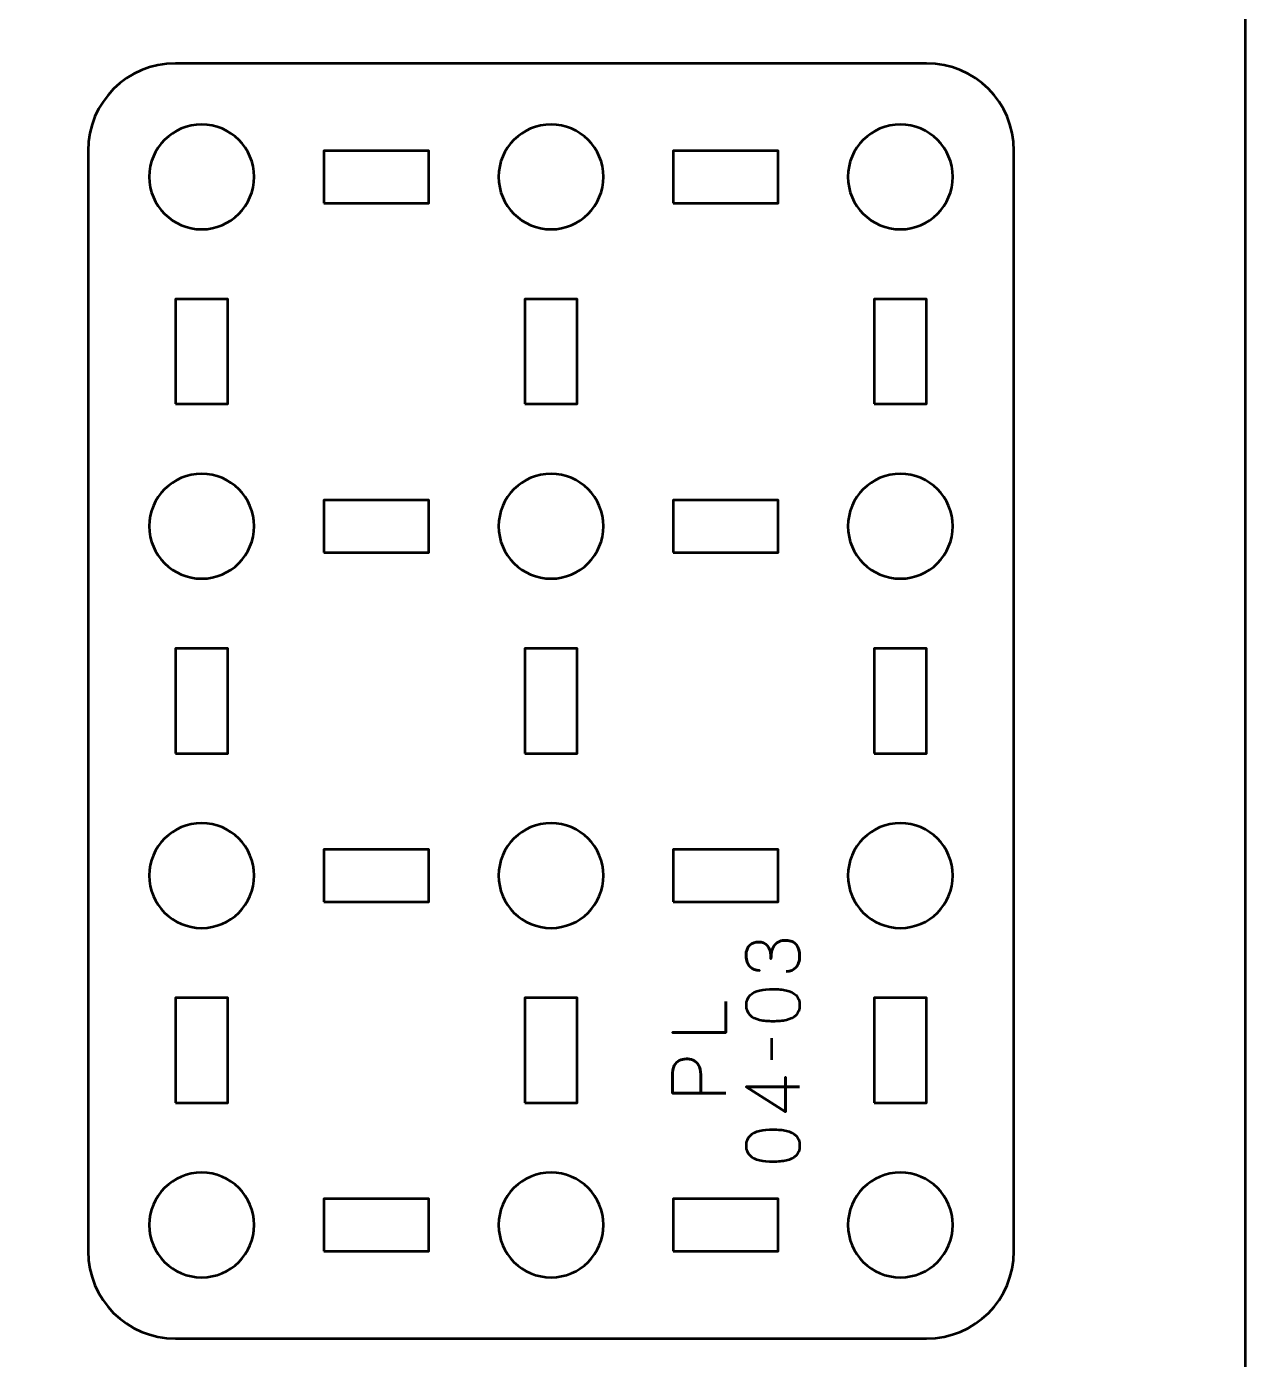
# Model space of a CAD drawing. Header units: centimetres. Extents: x -17.9 to -3.1, y -25.4 to -4.3.
# Drawn here: x -10.08 to -3.1, y -21.07 to -13.44 of the extents above; entities that cross this region are included whole.
import ezdxf

# ---------------------------------------------------------------- set-up
doc = ezdxf.new("R2010")
doc.units = ezdxf.units.CM
doc.header["$MEASUREMENT"] = 0
doc.layers.add('Layer 1', color=7, linetype='Continuous')

msp = doc.modelspace()

# ---------------------------------------------------------------- linework, layer by layer
at = {"layer": 'Layer 1', "color": 22, "lineweight": 53}
msp.add_open_spline([(-17.90003, -24.84992), (-17.90003, -24.84992), (-17.90003, -4.84996), (-17.90003, -4.84996), (-17.90003, -4.84996), (-17.90003, -4.57299), (-17.67694, -4.35), (-17.39994, -4.35), (-17.39994, -4.35), (-17.39994, -4.35), (-3.60007, -4.35), (-3.60007, -4.35), (-3.60007, -4.35), (-3.32293, -4.35), (-3.09997, -4.57299), (-3.09997, -4.84996), (-3.09997, -4.84996), (-3.09997, -4.84996), (-3.09997, -24.84992), (-3.09997, -24.84992), (-3.09997, -24.84992), (-3.09997, -25.12692), (-3.32293, -25.35001), (-3.60007, -25.35001), (-3.60007, -25.35001), (-3.60007, -25.35001), (-17.39994, -25.35001), (-17.39994, -25.35001), (-17.39994, -25.35001), (-17.67694, -25.35001), (-17.90003, -25.12692), (-17.90003, -24.84992)], degree=3, knots=[0, 0, 0, 0, 0.125, 0.125, 0.125, 0.125, 0.25, 0.25, 0.25, 0.25, 0.375, 0.375, 0.375, 0.375, 0.5, 0.5, 0.5, 0.5, 0.625, 0.625, 0.625, 0.625, 0.75, 0.75, 0.75, 0.75, 0.875, 0.875, 0.875, 0.875, 1, 1, 1, 1], dxfattribs=at)
at = {"layer": 'Layer 1', "color": 114, "lineweight": 53}
msp.add_open_spline([(-9.72504, -20.44992), (-9.72504, -20.44992), (-9.72504, -14.14995), (-9.72504, -14.14995), (-9.72504, -14.14995), (-9.72504, -13.87298), (-9.50195, -13.64999), (-9.22495, -13.64999), (-9.22495, -13.64999), (-9.22495, -13.64999), (-4.92509, -13.64999), (-4.92509, -13.64999), (-4.92509, -13.64999), (-4.64795, -13.64999), (-4.42499, -13.87298), (-4.42499, -14.14995), (-4.42499, -14.14995), (-4.42499, -14.14995), (-4.42499, -20.44992), (-4.42499, -20.44992), (-4.42499, -20.44992), (-4.42499, -20.72692), (-4.64795, -20.95001), (-4.92509, -20.95001), (-4.92509, -20.95001), (-4.92509, -20.95001), (-9.22495, -20.95001), (-9.22495, -20.95001), (-9.22495, -20.95001), (-9.50195, -20.95001), (-9.72504, -20.72692), (-9.72504, -20.44992)], degree=3, knots=[0, 0, 0, 0, 0.125, 0.125, 0.125, 0.125, 0.25, 0.25, 0.25, 0.25, 0.375, 0.375, 0.375, 0.375, 0.5, 0.5, 0.5, 0.5, 0.625, 0.625, 0.625, 0.625, 0.75, 0.75, 0.75, 0.75, 0.875, 0.875, 0.875, 0.875, 1, 1, 1, 1], dxfattribs=at)
at = {"layer": 'Layer 1', "lineweight": 53}
for points in [[(-9.07501, -14.00002), (-8.90924, -14.00002), (-8.77501, -14.13425), (-8.77501, -14.30002), (-8.77501, -14.30002), (-8.77501, -14.46569), (-8.90924, -14.60002), (-9.07501, -14.60002), (-9.07501, -14.60002), (-9.24068, -14.60002), (-9.37502, -14.46569), (-9.37502, -14.30002), (-9.37502, -14.30002), (-9.37502, -14.13425), (-9.24068, -14.00002), (-9.07501, -14.00002)], [(-7.07494, -14.00002), (-6.90931, -14.00002), (-6.77494, -14.13425), (-6.77494, -14.30002), (-6.77494, -14.30002), (-6.77494, -14.46569), (-6.90931, -14.60002), (-7.07494, -14.60002), (-7.07494, -14.60002), (-7.24071, -14.60002), (-7.37494, -14.46569), (-7.37494, -14.30002), (-7.37494, -14.30002), (-7.37494, -14.13425), (-7.24071, -14.00002), (-7.07494, -14.00002)], [(-5.07502, -14.00002), (-4.90935, -14.00002), (-4.77502, -14.13425), (-4.77502, -14.30002), (-4.77502, -14.30002), (-4.77502, -14.46569), (-4.90935, -14.60002), (-5.07502, -14.60002), (-5.07502, -14.60002), (-5.24065, -14.60002), (-5.37502, -14.46569), (-5.37502, -14.30002), (-5.37502, -14.30002), (-5.37502, -14.13425), (-5.24065, -14.00002), (-5.07502, -14.00002)], [(-8.375, -14.44995), (-8.375, -14.44995), (-8.375, -14.14995), (-8.375, -14.14995), (-8.375, -14.14995), (-8.375, -14.14995), (-7.77499, -14.14995), (-7.77499, -14.14995), (-7.77499, -14.14995), (-7.77499, -14.14995), (-7.77499, -14.44995), (-7.77499, -14.44995), (-7.77499, -14.44995), (-7.77499, -14.44995), (-8.375, -14.44995), (-8.375, -14.44995)], [(-6.37503, -14.44995), (-6.37503, -14.44995), (-6.37503, -14.14995), (-6.37503, -14.14995), (-6.37503, -14.14995), (-6.37503, -14.14995), (-5.77504, -14.14995), (-5.77504, -14.14995), (-5.77504, -14.14995), (-5.77504, -14.14995), (-5.77504, -14.44995), (-5.77504, -14.44995), (-5.77504, -14.44995), (-5.77504, -14.44995), (-6.37503, -14.44995), (-6.37503, -14.44995)], [(-9.22495, -15.59994), (-9.22495, -15.59994), (-9.22495, -14.99993), (-9.22495, -14.99993), (-9.22495, -14.99993), (-9.22495, -14.99993), (-8.92494, -14.99993), (-8.92494, -14.99993), (-8.92494, -14.99993), (-8.92494, -14.99993), (-8.92494, -15.59994), (-8.92494, -15.59994), (-8.92494, -15.59994), (-8.92494, -15.59994), (-9.22495, -15.59994), (-9.22495, -15.59994)], [(-7.22501, -15.59994), (-7.22501, -15.59994), (-7.22501, -14.99993), (-7.22501, -14.99993), (-7.22501, -14.99993), (-7.22501, -14.99993), (-6.92501, -14.99993), (-6.92501, -14.99993), (-6.92501, -14.99993), (-6.92501, -14.99993), (-6.92501, -15.59994), (-6.92501, -15.59994), (-6.92501, -15.59994), (-6.92501, -15.59994), (-7.22501, -15.59994), (-7.22501, -15.59994)], [(-5.22509, -15.59994), (-5.22509, -15.59994), (-5.22509, -14.99993), (-5.22509, -14.99993), (-5.22509, -14.99993), (-5.22509, -14.99993), (-4.92509, -14.99993), (-4.92509, -14.99993), (-4.92509, -14.99993), (-4.92509, -14.99993), (-4.92509, -15.59994), (-4.92509, -15.59994), (-4.92509, -15.59994), (-4.92509, -15.59994), (-5.22509, -15.59994), (-5.22509, -15.59994)], [(-9.07501, -15.99999), (-8.90924, -15.99999), (-8.77501, -16.13432), (-8.77501, -16.29999), (-8.77501, -16.29999), (-8.77501, -16.46562), (-8.90924, -16.59999), (-9.07501, -16.59999), (-9.07501, -16.59999), (-9.24068, -16.59999), (-9.37502, -16.46562), (-9.37502, -16.29999), (-9.37502, -16.29999), (-9.37502, -16.13432), (-9.24068, -15.99999), (-9.07501, -15.99999)], [(-7.07494, -15.99999), (-6.90931, -15.99999), (-6.77494, -16.13432), (-6.77494, -16.29999), (-6.77494, -16.29999), (-6.77494, -16.46562), (-6.90931, -16.59999), (-7.07494, -16.59999), (-7.07494, -16.59999), (-7.24071, -16.59999), (-7.37494, -16.46562), (-7.37494, -16.29999), (-7.37494, -16.29999), (-7.37494, -16.13432), (-7.24071, -15.99999), (-7.07494, -15.99999)], [(-5.07502, -15.99999), (-4.90935, -15.99999), (-4.77502, -16.13432), (-4.77502, -16.29999), (-4.77502, -16.29999), (-4.77502, -16.46562), (-4.90935, -16.59999), (-5.07502, -16.59999), (-5.07502, -16.59999), (-5.24065, -16.59999), (-5.37502, -16.46562), (-5.37502, -16.29999), (-5.37502, -16.29999), (-5.37502, -16.13432), (-5.24065, -15.99999), (-5.07502, -15.99999)], [(-8.375, -16.45006), (-8.375, -16.45006), (-8.375, -16.15006), (-8.375, -16.15006), (-8.375, -16.15006), (-8.375, -16.15006), (-7.77499, -16.15006), (-7.77499, -16.15006), (-7.77499, -16.15006), (-7.77499, -16.15006), (-7.77499, -16.45006), (-7.77499, -16.45006), (-7.77499, -16.45006), (-7.77499, -16.45006), (-8.375, -16.45006), (-8.375, -16.45006)], [(-6.37503, -16.45006), (-6.37503, -16.45006), (-6.37503, -16.15006), (-6.37503, -16.15006), (-6.37503, -16.15006), (-6.37503, -16.15006), (-5.77504, -16.15006), (-5.77504, -16.15006), (-5.77504, -16.15006), (-5.77504, -16.15006), (-5.77504, -16.45006), (-5.77504, -16.45006), (-5.77504, -16.45006), (-5.77504, -16.45006), (-6.37503, -16.45006), (-6.37503, -16.45006)], [(-9.22495, -17.6), (-9.22495, -17.6), (-9.22495, -17.00001), (-9.22495, -17.00001), (-9.22495, -17.00001), (-9.22495, -17.00001), (-8.92494, -17.00001), (-8.92494, -17.00001), (-8.92494, -17.00001), (-8.92494, -17.00001), (-8.92494, -17.6), (-8.92494, -17.6), (-8.92494, -17.6), (-8.92494, -17.6), (-9.22495, -17.6), (-9.22495, -17.6)], [(-7.22501, -17.6), (-7.22501, -17.6), (-7.22501, -17.00001), (-7.22501, -17.00001), (-7.22501, -17.00001), (-7.22501, -17.00001), (-6.92501, -17.00001), (-6.92501, -17.00001), (-6.92501, -17.00001), (-6.92501, -17.00001), (-6.92501, -17.6), (-6.92501, -17.6), (-6.92501, -17.6), (-6.92501, -17.6), (-7.22501, -17.6), (-7.22501, -17.6)], [(-5.22509, -17.6), (-5.22509, -17.6), (-5.22509, -17.00001), (-5.22509, -17.00001), (-5.22509, -17.00001), (-5.22509, -17.00001), (-4.92509, -17.00001), (-4.92509, -17.00001), (-4.92509, -17.00001), (-4.92509, -17.00001), (-4.92509, -17.6), (-4.92509, -17.6), (-4.92509, -17.6), (-4.92509, -17.6), (-5.22509, -17.6), (-5.22509, -17.6)], [(-9.07501, -17.99991), (-8.90924, -17.99991), (-8.77501, -18.13428), (-8.77501, -18.29991), (-8.77501, -18.29991), (-8.77501, -18.46568), (-8.90924, -18.59991), (-9.07501, -18.59991), (-9.07501, -18.59991), (-9.24068, -18.59991), (-9.37502, -18.46568), (-9.37502, -18.29991), (-9.37502, -18.29991), (-9.37502, -18.13428), (-9.24068, -17.99991), (-9.07501, -17.99991)], [(-7.07494, -17.99991), (-6.90931, -17.99991), (-6.77494, -18.13428), (-6.77494, -18.29991), (-6.77494, -18.29991), (-6.77494, -18.46568), (-6.90931, -18.59991), (-7.07494, -18.59991), (-7.07494, -18.59991), (-7.24071, -18.59991), (-7.37494, -18.46568), (-7.37494, -18.29991), (-7.37494, -18.29991), (-7.37494, -18.13428), (-7.24071, -17.99991), (-7.07494, -17.99991)], [(-5.07502, -17.99991), (-4.90935, -17.99991), (-4.77502, -18.13428), (-4.77502, -18.29991), (-4.77502, -18.29991), (-4.77502, -18.46568), (-4.90935, -18.59991), (-5.07502, -18.59991), (-5.07502, -18.59991), (-5.24065, -18.59991), (-5.37502, -18.46568), (-5.37502, -18.29991), (-5.37502, -18.29991), (-5.37502, -18.13428), (-5.24065, -17.99991), (-5.07502, -17.99991)], [(-8.375, -18.44998), (-8.375, -18.44998), (-8.375, -18.14998), (-8.375, -18.14998), (-8.375, -18.14998), (-8.375, -18.14998), (-7.77499, -18.14998), (-7.77499, -18.14998), (-7.77499, -18.14998), (-7.77499, -18.14998), (-7.77499, -18.44998), (-7.77499, -18.44998), (-7.77499, -18.44998), (-7.77499, -18.44998), (-8.375, -18.44998), (-8.375, -18.44998)], [(-6.37503, -18.44998), (-6.37503, -18.44998), (-6.37503, -18.14998), (-6.37503, -18.14998), (-6.37503, -18.14998), (-6.37503, -18.14998), (-5.77504, -18.14998), (-5.77504, -18.14998), (-5.77504, -18.14998), (-5.77504, -18.14998), (-5.77504, -18.44998), (-5.77504, -18.44998), (-5.77504, -18.44998), (-5.77504, -18.44998), (-6.37503, -18.44998), (-6.37503, -18.44998)], [(-9.22495, -19.59997), (-9.22495, -19.59997), (-9.22495, -18.99996), (-9.22495, -18.99996), (-9.22495, -18.99996), (-9.22495, -18.99996), (-8.92494, -18.99996), (-8.92494, -18.99996), (-8.92494, -18.99996), (-8.92494, -18.99996), (-8.92494, -19.59997), (-8.92494, -19.59997), (-8.92494, -19.59997), (-8.92494, -19.59997), (-9.22495, -19.59997), (-9.22495, -19.59997)], [(-7.22501, -19.59997), (-7.22501, -19.59997), (-7.22501, -18.99996), (-7.22501, -18.99996), (-7.22501, -18.99996), (-7.22501, -18.99996), (-6.92501, -18.99996), (-6.92501, -18.99996), (-6.92501, -18.99996), (-6.92501, -18.99996), (-6.92501, -19.59997), (-6.92501, -19.59997), (-6.92501, -19.59997), (-6.92501, -19.59997), (-7.22501, -19.59997), (-7.22501, -19.59997)], [(-5.22509, -19.59997), (-5.22509, -19.59997), (-5.22509, -18.99996), (-5.22509, -18.99996), (-5.22509, -18.99996), (-5.22509, -18.99996), (-4.92509, -18.99996), (-4.92509, -18.99996), (-4.92509, -18.99996), (-4.92509, -18.99996), (-4.92509, -19.59997), (-4.92509, -19.59997), (-4.92509, -19.59997), (-4.92509, -19.59997), (-5.22509, -19.59997), (-5.22509, -19.59997)], [(-9.07501, -19.99998), (-8.90924, -19.99998), (-8.77501, -20.13421), (-8.77501, -20.29999), (-8.77501, -20.29999), (-8.77501, -20.46565), (-8.90924, -20.59999), (-9.07501, -20.59999), (-9.07501, -20.59999), (-9.24068, -20.59999), (-9.37502, -20.46565), (-9.37502, -20.29999), (-9.37502, -20.29999), (-9.37502, -20.13421), (-9.24068, -19.99998), (-9.07501, -19.99998)], [(-7.07494, -19.99998), (-6.90931, -19.99998), (-6.77494, -20.13421), (-6.77494, -20.29999), (-6.77494, -20.29999), (-6.77494, -20.46565), (-6.90931, -20.59999), (-7.07494, -20.59999), (-7.07494, -20.59999), (-7.24071, -20.59999), (-7.37494, -20.46565), (-7.37494, -20.29999), (-7.37494, -20.29999), (-7.37494, -20.13421), (-7.24071, -19.99998), (-7.07494, -19.99998)], [(-5.07502, -19.99998), (-4.90935, -19.99998), (-4.77502, -20.13421), (-4.77502, -20.29999), (-4.77502, -20.29999), (-4.77502, -20.46565), (-4.90935, -20.59999), (-5.07502, -20.59999), (-5.07502, -20.59999), (-5.24065, -20.59999), (-5.37502, -20.46565), (-5.37502, -20.29999), (-5.37502, -20.29999), (-5.37502, -20.13421), (-5.24065, -19.99998), (-5.07502, -19.99998)], [(-8.375, -20.44992), (-8.375, -20.44992), (-8.375, -20.14991), (-8.375, -20.14991), (-8.375, -20.14991), (-8.375, -20.14991), (-7.77499, -20.14991), (-7.77499, -20.14991), (-7.77499, -20.14991), (-7.77499, -20.14991), (-7.77499, -20.44992), (-7.77499, -20.44992), (-7.77499, -20.44992), (-7.77499, -20.44992), (-8.375, -20.44992), (-8.375, -20.44992)], [(-6.37503, -20.44992), (-6.37503, -20.44992), (-6.37503, -20.14991), (-6.37503, -20.14991), (-6.37503, -20.14991), (-6.37503, -20.14991), (-5.77504, -20.14991), (-5.77504, -20.14991), (-5.77504, -20.14991), (-5.77504, -20.14991), (-5.77504, -20.44992), (-5.77504, -20.44992), (-5.77504, -20.44992), (-5.77504, -20.44992), (-6.37503, -20.44992), (-6.37503, -20.44992)]]:
    msp.add_open_spline(points, degree=3, knots=[0, 0, 0, 0, 0.25, 0.25, 0.25, 0.25, 0.5, 0.5, 0.5, 0.5, 0.75, 0.75, 0.75, 0.75, 1, 1, 1, 1], dxfattribs=at)
at = {"layer": 'Layer 1', "color": 40, "lineweight": 53}
for points, knots in [([(-5.72833, -18.84905), (-5.70533, -18.84905), (-5.68684, -18.84135), (-5.67308, -18.8259), (-5.67308, -18.8259), (-5.65901, -18.81073), (-5.65199, -18.78939), (-5.6517, -18.76184), (-5.6517, -18.76184), (-5.65156, -18.73453), (-5.65763, -18.71249), (-5.66991, -18.69583), (-5.66991, -18.69583), (-5.68229, -18.67943), (-5.70229, -18.67103), (-5.72999, -18.67047), (-5.72999, -18.67047), (-5.75796, -18.67047), (-5.7793, -18.67901), (-5.79394, -18.69622), (-5.79394, -18.69622), (-5.80855, -18.71361), (-5.81585, -18.7406), (-5.81599, -18.77711), (-5.81599, -18.77711), (-5.8161, -18.74117), (-5.82273, -18.7158), (-5.83568, -18.7012), (-5.83568, -18.7012), (-5.84863, -18.68673), (-5.86545, -18.67971), (-5.88627, -18.6801), (-5.88627, -18.6801), (-5.90694, -18.67996), (-5.92401, -18.68589), (-5.93767, -18.69774), (-5.93767, -18.69774), (-5.95104, -18.70987), (-5.95806, -18.73012), (-5.95859, -18.75852), (-5.95859, -18.75852), (-5.95792, -18.7872), (-5.95019, -18.80841), (-5.93544, -18.82234), (-5.93544, -18.82234), (-5.9207, -18.83638), (-5.90292, -18.84326), (-5.882, -18.84312), (-5.882, -18.84312), (-5.90292, -18.84326), (-5.9207, -18.83638), (-5.93544, -18.82234), (-5.93544, -18.82234), (-5.95019, -18.80841), (-5.95792, -18.7872), (-5.95859, -18.75852), (-5.95859, -18.75852), (-5.95806, -18.73012), (-5.95104, -18.70987), (-5.93767, -18.69774), (-5.93767, -18.69774), (-5.92401, -18.68589), (-5.90694, -18.67996), (-5.88627, -18.6801), (-5.88627, -18.6801), (-5.86545, -18.67971), (-5.84863, -18.68673), (-5.83568, -18.7012), (-5.83568, -18.7012), (-5.82273, -18.7158), (-5.8161, -18.74117), (-5.81599, -18.77711), (-5.81599, -18.77711), (-5.81585, -18.7406), (-5.80855, -18.71361), (-5.79394, -18.69622), (-5.79394, -18.69622), (-5.7793, -18.67901), (-5.75796, -18.67047), (-5.72999, -18.67047), (-5.72999, -18.67047), (-5.70229, -18.67103), (-5.68229, -18.67943), (-5.66991, -18.69583), (-5.66991, -18.69583), (-5.65763, -18.71249), (-5.65156, -18.73453), (-5.6517, -18.76184), (-5.6517, -18.76184), (-5.65199, -18.78939), (-5.65901, -18.81073), (-5.67308, -18.8259), (-5.67308, -18.8259), (-5.68684, -18.84135), (-5.70533, -18.84905), (-5.72833, -18.84905)], [0, 0, 0, 0, 0.0416667, 0.0416667, 0.0416667, 0.0416667, 0.0833333, 0.0833333, 0.0833333, 0.0833333, 0.125, 0.125, 0.125, 0.125, 0.1666667, 0.1666667, 0.1666667, 0.1666667, 0.2083333, 0.2083333, 0.2083333, 0.2083333, 0.25, 0.25, 0.25, 0.25, 0.2916667, 0.2916667, 0.2916667, 0.2916667, 0.3333333, 0.3333333, 0.3333333, 0.3333333, 0.375, 0.375, 0.375, 0.375, 0.4166667, 0.4166667, 0.4166667, 0.4166667, 0.4583333, 0.4583333, 0.4583333, 0.4583333, 0.5, 0.5, 0.5, 0.5, 0.5416667, 0.5416667, 0.5416667, 0.5416667, 0.5833333, 0.5833333, 0.5833333, 0.5833333, 0.625, 0.625, 0.625, 0.625, 0.6666667, 0.6666667, 0.6666667, 0.6666667, 0.7083333, 0.7083333, 0.7083333, 0.7083333, 0.75, 0.75, 0.75, 0.75, 0.7916667, 0.7916667, 0.7916667, 0.7916667, 0.8333333, 0.8333333, 0.8333333, 0.8333333, 0.875, 0.875, 0.875, 0.875, 0.9166667, 0.9166667, 0.9166667, 0.9166667, 0.9583333, 0.9583333, 0.9583333, 0.9583333, 1, 1, 1, 1]), ([(-5.6517, -19.04212), (-5.65199, -19.0176), (-5.65887, -18.99859), (-5.67238, -18.98508), (-5.67238, -18.98508), (-5.68589, -18.97171), (-5.70409, -18.96232), (-5.72709, -18.9571), (-5.72709, -18.9571), (-5.74995, -18.95199), (-5.7756, -18.94952), (-5.80414, -18.9498), (-5.80414, -18.9498), (-5.83222, -18.94952), (-5.85787, -18.95199), (-5.88087, -18.9571), (-5.88087, -18.9571), (-5.90362, -18.96232), (-5.92183, -18.97171), (-5.93558, -18.98508), (-5.93558, -18.98508), (-5.9491, -18.99859), (-5.95612, -19.0176), (-5.95654, -19.04212), (-5.95654, -19.04212), (-5.95612, -19.06678), (-5.9491, -19.08579), (-5.93558, -19.09916), (-5.93558, -19.09916), (-5.92183, -19.11268), (-5.90362, -19.12192), (-5.88087, -19.127), (-5.88087, -19.127), (-5.85787, -19.13226), (-5.83222, -19.13472), (-5.80414, -19.1343), (-5.80414, -19.1343), (-5.7756, -19.13472), (-5.74995, -19.13226), (-5.72709, -19.127), (-5.72709, -19.127), (-5.70409, -19.12192), (-5.68589, -19.11268), (-5.67238, -19.09916), (-5.67238, -19.09916), (-5.65887, -19.08579), (-5.65199, -19.06678), (-5.6517, -19.04212)], [0, 0, 0, 0, 0.0833333, 0.0833333, 0.0833333, 0.0833333, 0.1666667, 0.1666667, 0.1666667, 0.1666667, 0.25, 0.25, 0.25, 0.25, 0.3333333, 0.3333333, 0.3333333, 0.3333333, 0.4166667, 0.4166667, 0.4166667, 0.4166667, 0.5, 0.5, 0.5, 0.5, 0.5833333, 0.5833333, 0.5833333, 0.5833333, 0.6666667, 0.6666667, 0.6666667, 0.6666667, 0.75, 0.75, 0.75, 0.75, 0.8333333, 0.8333333, 0.8333333, 0.8333333, 0.9166667, 0.9166667, 0.9166667, 0.9166667, 1, 1, 1, 1]), ([(-5.6517, -19.04212), (-5.65199, -19.0176), (-5.65887, -18.99859), (-5.67238, -18.98508), (-5.67238, -18.98508), (-5.68589, -18.97171), (-5.70409, -18.96232), (-5.72709, -18.9571), (-5.72709, -18.9571), (-5.74995, -18.95199), (-5.7756, -18.94952), (-5.80414, -18.9498), (-5.80414, -18.9498), (-5.83222, -18.94952), (-5.85787, -18.95199), (-5.88087, -18.9571), (-5.88087, -18.9571), (-5.90362, -18.96232), (-5.92183, -18.97171), (-5.93558, -18.98508), (-5.93558, -18.98508), (-5.9491, -18.99859), (-5.95612, -19.0176), (-5.95654, -19.04212), (-5.95654, -19.04212), (-5.95612, -19.06678), (-5.9491, -19.08579), (-5.93558, -19.09916), (-5.93558, -19.09916), (-5.92183, -19.11268), (-5.90362, -19.12192), (-5.88087, -19.127), (-5.88087, -19.127), (-5.85787, -19.13226), (-5.83222, -19.13472), (-5.80414, -19.1343), (-5.80414, -19.1343), (-5.7756, -19.13472), (-5.74995, -19.13226), (-5.72709, -19.127), (-5.72709, -19.127), (-5.70409, -19.12192), (-5.68589, -19.11268), (-5.67238, -19.09916), (-5.67238, -19.09916), (-5.65887, -19.08579), (-5.65199, -19.06678), (-5.6517, -19.04212)], [0, 0, 0, 0, 0.0833333, 0.0833333, 0.0833333, 0.0833333, 0.1666667, 0.1666667, 0.1666667, 0.1666667, 0.25, 0.25, 0.25, 0.25, 0.3333333, 0.3333333, 0.3333333, 0.3333333, 0.4166667, 0.4166667, 0.4166667, 0.4166667, 0.5, 0.5, 0.5, 0.5, 0.5833333, 0.5833333, 0.5833333, 0.5833333, 0.6666667, 0.6666667, 0.6666667, 0.6666667, 0.75, 0.75, 0.75, 0.75, 0.8333333, 0.8333333, 0.8333333, 0.8333333, 0.9166667, 0.9166667, 0.9166667, 0.9166667, 1, 1, 1, 1]), ([(-6.07504, -19.01993), (-6.07504, -19.01993), (-6.07504, -19.19812), (-6.07504, -19.19812), (-6.07504, -19.19812), (-6.07504, -19.19812), (-6.38029, -19.19812), (-6.38029, -19.19812), (-6.38029, -19.19812), (-6.38029, -19.19812), (-6.07504, -19.19812), (-6.07504, -19.19812), (-6.07504, -19.19812), (-6.07504, -19.19812), (-6.07504, -19.01993), (-6.07504, -19.01993)], [0, 0, 0, 0, 0.25, 0.25, 0.25, 0.25, 0.5, 0.5, 0.5, 0.5, 0.75, 0.75, 0.75, 0.75, 1, 1, 1, 1]), ([(-6.07504, -19.54455), (-6.07504, -19.54455), (-6.38029, -19.54455), (-6.38029, -19.54455), (-6.38029, -19.54455), (-6.38029, -19.54455), (-6.38029, -19.44725), (-6.38029, -19.44725), (-6.38029, -19.44725), (-6.38, -19.42164), (-6.37626, -19.40164), (-6.3691, -19.38745), (-6.3691, -19.38745), (-6.3618, -19.37356), (-6.35231, -19.36375), (-6.34046, -19.3581), (-6.34046, -19.3581), (-6.3286, -19.3526), (-6.31576, -19.34957), (-6.30201, -19.349), (-6.30201, -19.349), (-6.28793, -19.34833), (-6.27459, -19.35066), (-6.26189, -19.35616), (-6.26189, -19.35616), (-6.24923, -19.3617), (-6.23875, -19.37119), (-6.2306, -19.38442), (-6.2306, -19.38442), (-6.22249, -19.39793), (-6.21836, -19.41614), (-6.21808, -19.43928), (-6.21808, -19.43928), (-6.21808, -19.43928), (-6.21808, -19.54455), (-6.21808, -19.54455), (-6.21808, -19.54455), (-6.21808, -19.54455), (-6.21808, -19.43928), (-6.21808, -19.43928), (-6.21808, -19.43928), (-6.21836, -19.41652), (-6.22249, -19.3985), (-6.2306, -19.38499), (-6.2306, -19.38499), (-6.23875, -19.37161), (-6.24923, -19.36209), (-6.26189, -19.35645), (-6.26189, -19.35645), (-6.27459, -19.35094), (-6.28793, -19.34847), (-6.30201, -19.349), (-6.30201, -19.349), (-6.31576, -19.34957), (-6.3286, -19.3526), (-6.34046, -19.35824), (-6.34046, -19.35824), (-6.35231, -19.36403), (-6.3618, -19.37394), (-6.3691, -19.38788), (-6.3691, -19.38788), (-6.37626, -19.40206), (-6.38, -19.42192), (-6.38029, -19.44725), (-6.38029, -19.44725), (-6.38029, -19.44725), (-6.38029, -19.54455), (-6.38029, -19.54455), (-6.38029, -19.54455), (-6.38029, -19.54455), (-6.07504, -19.54455), (-6.07504, -19.54455)], [0, 0, 0, 0, 0.0555556, 0.0555556, 0.0555556, 0.0555556, 0.1111111, 0.1111111, 0.1111111, 0.1111111, 0.1666667, 0.1666667, 0.1666667, 0.1666667, 0.2222222, 0.2222222, 0.2222222, 0.2222222, 0.2777778, 0.2777778, 0.2777778, 0.2777778, 0.3333333, 0.3333333, 0.3333333, 0.3333333, 0.3888889, 0.3888889, 0.3888889, 0.3888889, 0.4444444, 0.4444444, 0.4444444, 0.4444444, 0.5, 0.5, 0.5, 0.5, 0.5555556, 0.5555556, 0.5555556, 0.5555556, 0.6111111, 0.6111111, 0.6111111, 0.6111111, 0.6666667, 0.6666667, 0.6666667, 0.6666667, 0.7222222, 0.7222222, 0.7222222, 0.7222222, 0.7777778, 0.7777778, 0.7777778, 0.7777778, 0.8333333, 0.8333333, 0.8333333, 0.8333333, 0.8888889, 0.8888889, 0.8888889, 0.8888889, 0.9444444, 0.9444444, 0.9444444, 0.9444444, 1, 1, 1, 1]), ([(-5.6517, -19.50888), (-5.6517, -19.50888), (-5.95696, -19.50888), (-5.95696, -19.50888), (-5.95696, -19.50888), (-5.95696, -19.50888), (-5.73302, -19.65274), (-5.73302, -19.65274), (-5.73302, -19.65274), (-5.73302, -19.65274), (-5.73302, -19.45469), (-5.73302, -19.45469), (-5.73302, -19.45469), (-5.73302, -19.45469), (-5.73302, -19.65274), (-5.73302, -19.65274), (-5.73302, -19.65274), (-5.73302, -19.65274), (-5.95696, -19.50888), (-5.95696, -19.50888), (-5.95696, -19.50888), (-5.95696, -19.50888), (-5.6517, -19.50888), (-5.6517, -19.50888)], [0, 0, 0, 0, 0.1666667, 0.1666667, 0.1666667, 0.1666667, 0.3333333, 0.3333333, 0.3333333, 0.3333333, 0.5, 0.5, 0.5, 0.5, 0.6666667, 0.6666667, 0.6666667, 0.6666667, 0.8333333, 0.8333333, 0.8333333, 0.8333333, 1, 1, 1, 1]), ([(-5.6517, -19.84578), (-5.65199, -19.82127), (-5.65887, -19.80225), (-5.67238, -19.78874), (-5.67238, -19.78874), (-5.68589, -19.77537), (-5.70409, -19.76602), (-5.72709, -19.76076), (-5.72709, -19.76076), (-5.74995, -19.75568), (-5.7756, -19.75318), (-5.80414, -19.75346), (-5.80414, -19.75346), (-5.83222, -19.75318), (-5.85787, -19.75568), (-5.88087, -19.76076), (-5.88087, -19.76076), (-5.90362, -19.76602), (-5.92183, -19.77537), (-5.93558, -19.78874), (-5.93558, -19.78874), (-5.9491, -19.80225), (-5.95612, -19.82127), (-5.95654, -19.84578), (-5.95654, -19.84578), (-5.95612, -19.87048), (-5.9491, -19.88949), (-5.93558, -19.90286), (-5.93558, -19.90286), (-5.92183, -19.91634), (-5.90362, -19.92558), (-5.88087, -19.9307), (-5.88087, -19.9307), (-5.85787, -19.93592), (-5.83222, -19.93839), (-5.80414, -19.938), (-5.80414, -19.938), (-5.7756, -19.93839), (-5.74995, -19.93592), (-5.72709, -19.9307), (-5.72709, -19.9307), (-5.70409, -19.92558), (-5.68589, -19.91634), (-5.67238, -19.90286), (-5.67238, -19.90286), (-5.65887, -19.88949), (-5.65199, -19.87048), (-5.6517, -19.84578)], [0, 0, 0, 0, 0.0833333, 0.0833333, 0.0833333, 0.0833333, 0.1666667, 0.1666667, 0.1666667, 0.1666667, 0.25, 0.25, 0.25, 0.25, 0.3333333, 0.3333333, 0.3333333, 0.3333333, 0.4166667, 0.4166667, 0.4166667, 0.4166667, 0.5, 0.5, 0.5, 0.5, 0.5833333, 0.5833333, 0.5833333, 0.5833333, 0.6666667, 0.6666667, 0.6666667, 0.6666667, 0.75, 0.75, 0.75, 0.75, 0.8333333, 0.8333333, 0.8333333, 0.8333333, 0.9166667, 0.9166667, 0.9166667, 0.9166667, 1, 1, 1, 1]), ([(-5.6517, -19.84578), (-5.65199, -19.82127), (-5.65887, -19.80225), (-5.67238, -19.78874), (-5.67238, -19.78874), (-5.68589, -19.77537), (-5.70409, -19.76602), (-5.72709, -19.76076), (-5.72709, -19.76076), (-5.74995, -19.75568), (-5.7756, -19.75318), (-5.80414, -19.75346), (-5.80414, -19.75346), (-5.83222, -19.75318), (-5.85787, -19.75568), (-5.88087, -19.76076), (-5.88087, -19.76076), (-5.90362, -19.76602), (-5.92183, -19.77537), (-5.93558, -19.78874), (-5.93558, -19.78874), (-5.9491, -19.80225), (-5.95612, -19.82127), (-5.95654, -19.84578), (-5.95654, -19.84578), (-5.95612, -19.87048), (-5.9491, -19.88949), (-5.93558, -19.90286), (-5.93558, -19.90286), (-5.92183, -19.91634), (-5.90362, -19.92558), (-5.88087, -19.9307), (-5.88087, -19.9307), (-5.85787, -19.93592), (-5.83222, -19.93839), (-5.80414, -19.938), (-5.80414, -19.938), (-5.7756, -19.93839), (-5.74995, -19.93592), (-5.72709, -19.9307), (-5.72709, -19.9307), (-5.70409, -19.92558), (-5.68589, -19.91634), (-5.67238, -19.90286), (-5.67238, -19.90286), (-5.65887, -19.88949), (-5.65199, -19.87048), (-5.6517, -19.84578)], [0, 0, 0, 0, 0.0833333, 0.0833333, 0.0833333, 0.0833333, 0.1666667, 0.1666667, 0.1666667, 0.1666667, 0.25, 0.25, 0.25, 0.25, 0.3333333, 0.3333333, 0.3333333, 0.3333333, 0.4166667, 0.4166667, 0.4166667, 0.4166667, 0.5, 0.5, 0.5, 0.5, 0.5833333, 0.5833333, 0.5833333, 0.5833333, 0.6666667, 0.6666667, 0.6666667, 0.6666667, 0.75, 0.75, 0.75, 0.75, 0.8333333, 0.8333333, 0.8333333, 0.8333333, 0.9166667, 0.9166667, 0.9166667, 0.9166667, 1, 1, 1, 1])]:
    msp.add_open_spline(points, degree=3, knots=knots, dxfattribs=at)
msp.add_open_spline([(-5.8113, -19.35426), (-5.8113, -19.35426), (-5.8113, -19.23107), (-5.8113, -19.23107)], degree=3, dxfattribs=at)

doc.saveas('drawing.dxf')
